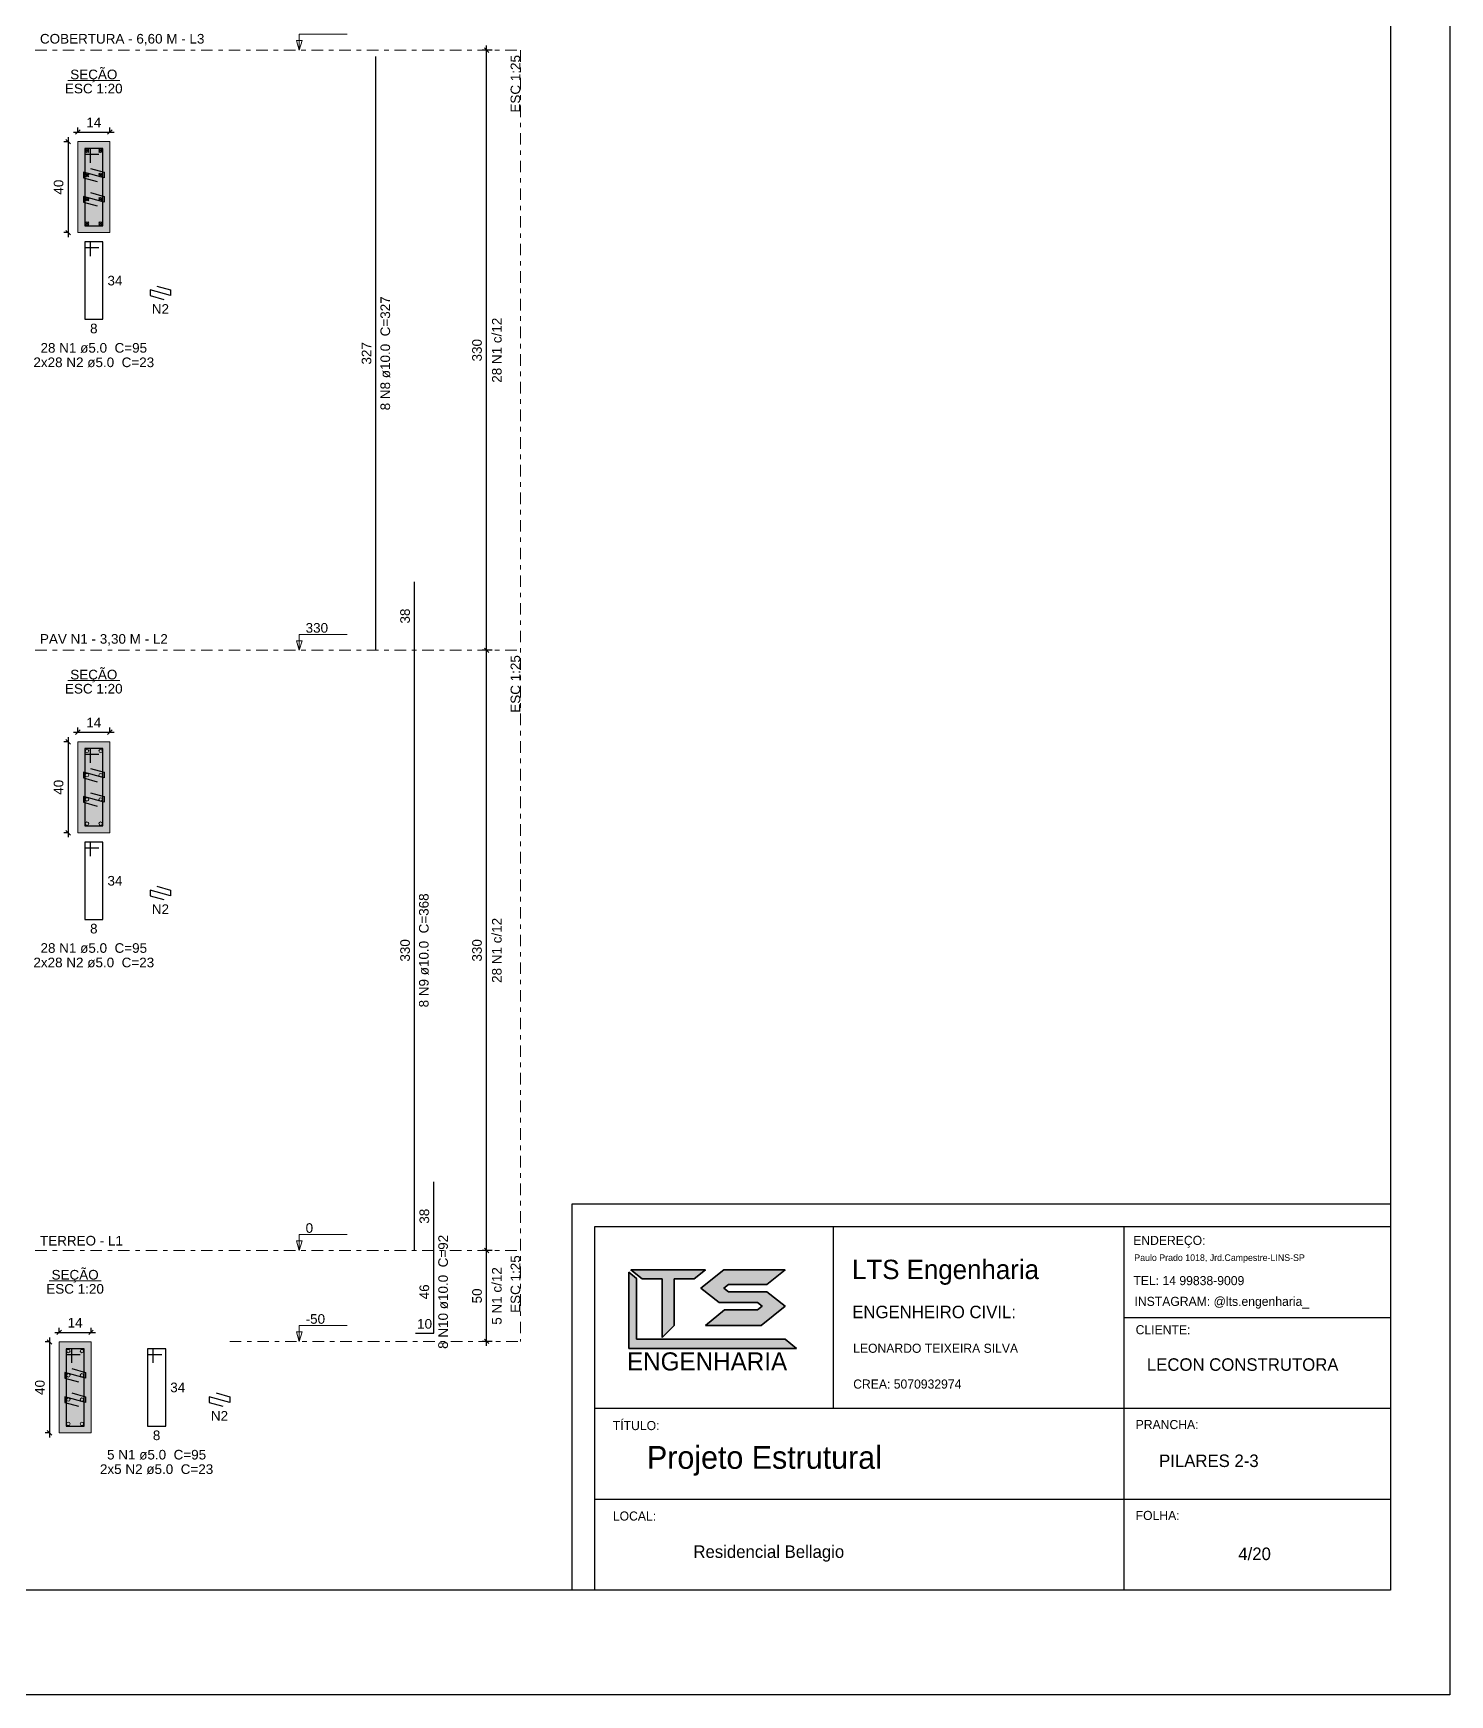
# Model space of a CAD drawing. Header units: millimetres. Extents: x -34 to 951, y -76 to 463.
# Drawn here: x 326.9 to 358.04, y -76.32 to -39.78 of the extents above; entities that cross this region are included whole.
import ezdxf

# ---------------------------------------------------------------- set-up
doc = ezdxf.new("R2010")
doc.units = ezdxf.units.MM
doc.header["$MEASUREMENT"] = 0
doc.linetypes.add('DASHDOT', pattern=[2.54, 1.27, -0.635, 0, -0.635])
doc.linetypes.add('NULL', pattern=[0])
for name, color, linetype, lineweight in [('Descrição da armadura', 7, 'Continuous', 0), ('DT-Barras na forma', 7, 'Continuous', 30), ('DT-Barras no corte', 5, 'Continuous', 5), ('DT-Barras rebatidas', 7, 'Continuous', 30), ('DT-Cotas', 7, 'Continuous', 5), ('DT-Forma', 5, 'Continuous', 5), ('DT-Hachura seção pilares', 252, 'Continuous', 5), ('DT-Pontilhado', 7, 'DASHDOT', 5), ('DT-Textos', 7, 'Continuous', 5), ('Textos armaduras', 7, 'Continuous', 0)]:
    doc.layers.add(name, color=color, linetype=linetype, lineweight=lineweight)
doc.styles.add('Arial', font='arial.ttf')
doc.dimstyles.new('UM_20.000000', dxfattribs={"dimtxt": 0.18, "dimasz": 0.1, "dimexe": 0.1, "dimexo": 0.2, "dimgap": 0, "dimtad": 1, "dimtih": 1, "dimtoh": 1, "dimdec": 1, "dimlfac": 20, "dimzin": 0, "dimdsep": 46, "dimtxsty": 'Standard', "dimcen": 0.09, "dimdle": 0.1, "dimadec": 1, "dimazin": 2, "dimtfac": 1, "dimtdec": 4, "dimtofl": 0, "dimtmove": 0, "dimatfit": 3, "dimfxl": 1, "dimtolj": 1, "dimarcsym": 0})
doc.dimstyles.new('UM_25.000000', dxfattribs={"dimtxt": 0.18, "dimasz": 0.1, "dimexe": 0.1, "dimexo": 0.2, "dimgap": 0, "dimtad": 1, "dimtih": 1, "dimtoh": 1, "dimdec": 1, "dimlfac": 25, "dimzin": 0, "dimdsep": 46, "dimtxsty": 'Standard', "dimcen": 0.09, "dimdle": 0.1, "dimadec": 1, "dimazin": 2, "dimtfac": 1, "dimtdec": 4, "dimtofl": 0, "dimtmove": 0, "dimatfit": 3, "dimfxl": 1, "dimtolj": 1, "dimarcsym": 0})

# ---------------------------------------------------------------- blocks, each defined once
blk = doc.blocks.new('_Oblique')
at = {"color": 0, "linetype": 'ByBlock', "lineweight": -2}
blk.add_line((-0.5, -0.5), (0.5, 0.5), dxfattribs=at)
blk = doc.blocks.new('*D576')
at = {"layer": 'Defpoints', "color": 0, "transparency": 16777216}
for p in [(327.878, -42.163), (327.666, -44.163), (327.878, -44.163)]:
    blk.add_point(p, dxfattribs=at)
at = {"layer": 'DT-Cotas', "color": 0, "lineweight": -2, "transparency": 16777216}
for p, q in [((327.678, -42.163), (327.566, -42.163)), ((327.666, -42.063), (327.666, -44.263)), ((327.678, -44.163), (327.566, -44.163))]:
    blk.add_line(p, q, dxfattribs=at)
at = {"layer": 'DT-Cotas', "color": 0, "lineweight": -2, "transparency": 16777216, "xscale": 0.1, "yscale": 0.1, "zscale": 0.1}
for p, rotation in [((327.666, -42.163), 90), ((327.666, -44.163), 270)]:
    blk.add_blockref('_Oblique', p, dxfattribs=dict(at, rotation=rotation))
at = {"layer": 'DT-Cotas', "color": 7, "transparency": 16777216, "insert": (327.454, -43.163), "char_height": 0.2118, "attachment_point": 5, "rotation": 90, "style": 'Arial'}
blk.add_mtext('\\A1;40', dxfattribs=at)
blk = doc.blocks.new('*D577')
at = {"layer": 'Defpoints', "color": 0, "transparency": 16777216}
for p in [(328.578, -41.951), (327.878, -42.163), (328.578, -42.163)]:
    blk.add_point(p, dxfattribs=at)
at = {"layer": 'DT-Cotas', "color": 0, "lineweight": -2, "transparency": 16777216}
for p, q in [((327.778, -41.951), (328.678, -41.951)), ((327.878, -41.963), (327.878, -41.851)), ((328.578, -41.963), (328.578, -41.851))]:
    blk.add_line(p, q, dxfattribs=at)
at = {"layer": 'DT-Cotas', "color": 0, "lineweight": -2, "transparency": 16777216, "xscale": 0.1, "yscale": 0.1, "zscale": 0.1, "rotation": 180}
blk.add_blockref('_Oblique', (327.878, -41.951), dxfattribs=at)
at = {"layer": 'DT-Cotas', "color": 0, "lineweight": -2, "transparency": 16777216, "xscale": 0.1, "yscale": 0.1, "zscale": 0.1}
blk.add_blockref('_Oblique', (328.578, -41.951), dxfattribs=at)
at = {"layer": 'DT-Cotas', "color": 7, "transparency": 16777216, "insert": (328.228, -41.739), "char_height": 0.2118, "attachment_point": 5, "rotation": 0.0057, "style": 'Arial'}
blk.add_mtext('\\A1;14', dxfattribs=at)
blk = doc.blocks.new('*D578')
at = {"layer": 'Defpoints', "color": 0, "transparency": 16777216}
for p in [(336.866, -40.15), (337.184, -40.15), (337.184, -53.35)]:
    blk.add_point(p, dxfattribs=at)
at = {"layer": 'DT-Cotas', "color": 0, "lineweight": -2, "transparency": 16777216}
for p, q in [((336.984, -40.15), (336.766, -40.15)), ((336.866, -53.45), (336.866, -40.05)), ((336.984, -53.35), (336.766, -53.35))]:
    blk.add_line(p, q, dxfattribs=at)
at = {"layer": 'DT-Cotas', "color": 0, "lineweight": -2, "transparency": 16777216, "xscale": 0.1, "yscale": 0.1, "zscale": 0.1}
for p, rotation in [((336.866, -40.15), 90), ((336.866, -53.35), 270)]:
    blk.add_blockref('_Oblique', p, dxfattribs=dict(at, rotation=rotation))
at = {"layer": 'DT-Cotas', "color": 7, "transparency": 16777216, "insert": (336.655, -46.75), "char_height": 0.2118, "attachment_point": 5, "rotation": 90, "style": 'Arial'}
blk.add_mtext('\\A1;330', dxfattribs=at)
blk = doc.blocks.new('*D579')
at = {"layer": 'Defpoints', "color": 0, "transparency": 16777216}
for p in [(336.866, -40.15), (337.184, -40.15), (337.184, -53.35)]:
    blk.add_point(p, dxfattribs=at)
at = {"layer": 'DT-Cotas', "color": 0, "lineweight": -2, "transparency": 16777216}
for p, q in [((336.984, -40.15), (336.766, -40.15)), ((336.866, -53.45), (336.866, -40.05)), ((336.984, -53.35), (336.766, -53.35))]:
    blk.add_line(p, q, dxfattribs=at)
at = {"layer": 'DT-Cotas', "color": 0, "lineweight": -2, "transparency": 16777216, "xscale": 0.1, "yscale": 0.1, "zscale": 0.1}
for p, rotation in [((336.866, -40.15), 90), ((336.866, -53.35), 270)]:
    blk.add_blockref('_Oblique', p, dxfattribs=dict(at, rotation=rotation))
blk = doc.blocks.new('*D580')
at = {"layer": 'Defpoints', "color": 0, "transparency": 16777216}
for p in [(327.878, -55.363), (327.666, -57.363), (327.878, -57.363)]:
    blk.add_point(p, dxfattribs=at)
at = {"layer": 'DT-Cotas', "color": 0, "lineweight": -2, "transparency": 16777216}
for p, q in [((327.678, -55.363), (327.566, -55.363)), ((327.666, -55.263), (327.666, -57.463)), ((327.678, -57.363), (327.566, -57.363))]:
    blk.add_line(p, q, dxfattribs=at)
at = {"layer": 'DT-Cotas', "color": 0, "lineweight": -2, "transparency": 16777216, "xscale": 0.1, "yscale": 0.1, "zscale": 0.1}
for p, rotation in [((327.666, -55.363), 90), ((327.666, -57.363), 270)]:
    blk.add_blockref('_Oblique', p, dxfattribs=dict(at, rotation=rotation))
at = {"layer": 'DT-Cotas', "color": 7, "transparency": 16777216, "insert": (327.454, -56.363), "char_height": 0.2118, "attachment_point": 5, "rotation": 90, "style": 'Arial'}
blk.add_mtext('\\A1;40', dxfattribs=at)
blk = doc.blocks.new('*D581')
at = {"layer": 'Defpoints', "color": 0, "transparency": 16777216}
for p in [(328.578, -55.151), (327.878, -55.363), (328.578, -55.363)]:
    blk.add_point(p, dxfattribs=at)
at = {"layer": 'DT-Cotas', "color": 0, "lineweight": -2, "transparency": 16777216}
for p, q in [((327.778, -55.151), (328.678, -55.151)), ((327.878, -55.163), (327.878, -55.051)), ((328.578, -55.163), (328.578, -55.051))]:
    blk.add_line(p, q, dxfattribs=at)
at = {"layer": 'DT-Cotas', "color": 0, "lineweight": -2, "transparency": 16777216, "xscale": 0.1, "yscale": 0.1, "zscale": 0.1, "rotation": 180}
blk.add_blockref('_Oblique', (327.878, -55.151), dxfattribs=at)
at = {"layer": 'DT-Cotas', "color": 0, "lineweight": -2, "transparency": 16777216, "xscale": 0.1, "yscale": 0.1, "zscale": 0.1}
blk.add_blockref('_Oblique', (328.578, -55.151), dxfattribs=at)
at = {"layer": 'DT-Cotas', "color": 7, "transparency": 16777216, "insert": (328.228, -54.939), "char_height": 0.2118, "attachment_point": 5, "rotation": 0.0057, "style": 'Arial'}
blk.add_mtext('\\A1;14', dxfattribs=at)
blk = doc.blocks.new('*D582')
at = {"layer": 'Defpoints', "color": 0, "transparency": 16777216}
for p in [(336.866, -53.35), (337.184, -53.35), (337.184, -66.55)]:
    blk.add_point(p, dxfattribs=at)
at = {"layer": 'DT-Cotas', "color": 0, "lineweight": -2, "transparency": 16777216}
for p, q in [((336.984, -53.35), (336.766, -53.35)), ((336.866, -66.65), (336.866, -53.25)), ((336.984, -66.55), (336.766, -66.55))]:
    blk.add_line(p, q, dxfattribs=at)
at = {"layer": 'DT-Cotas', "color": 0, "lineweight": -2, "transparency": 16777216, "xscale": 0.1, "yscale": 0.1, "zscale": 0.1}
for p, rotation in [((336.866, -53.35), 90), ((336.866, -66.55), 270)]:
    blk.add_blockref('_Oblique', p, dxfattribs=dict(at, rotation=rotation))
at = {"layer": 'DT-Cotas', "color": 7, "transparency": 16777216, "insert": (336.655, -59.95), "char_height": 0.2118, "attachment_point": 5, "rotation": 90, "style": 'Arial'}
blk.add_mtext('\\A1;330', dxfattribs=at)
blk = doc.blocks.new('*D583')
at = {"layer": 'Defpoints', "color": 0, "transparency": 16777216}
for p in [(336.866, -53.35), (337.184, -53.35), (337.184, -66.55)]:
    blk.add_point(p, dxfattribs=at)
at = {"layer": 'DT-Cotas', "color": 0, "lineweight": -2, "transparency": 16777216}
for p, q in [((336.984, -53.35), (336.766, -53.35)), ((336.866, -66.65), (336.866, -53.25)), ((336.984, -66.55), (336.766, -66.55))]:
    blk.add_line(p, q, dxfattribs=at)
at = {"layer": 'DT-Cotas', "color": 0, "lineweight": -2, "transparency": 16777216, "xscale": 0.1, "yscale": 0.1, "zscale": 0.1}
for p, rotation in [((336.866, -53.35), 90), ((336.866, -66.55), 270)]:
    blk.add_blockref('_Oblique', p, dxfattribs=dict(at, rotation=rotation))
blk = doc.blocks.new('*D584')
at = {"layer": 'Defpoints', "color": 0, "transparency": 16777216}
for p in [(327.467, -68.563), (327.255, -70.563), (327.467, -70.563)]:
    blk.add_point(p, dxfattribs=at)
at = {"layer": 'DT-Cotas', "color": 0, "lineweight": -2, "transparency": 16777216}
for p, q in [((327.267, -68.563), (327.155, -68.563)), ((327.255, -68.463), (327.255, -70.663)), ((327.267, -70.563), (327.155, -70.563))]:
    blk.add_line(p, q, dxfattribs=at)
at = {"layer": 'DT-Cotas', "color": 0, "lineweight": -2, "transparency": 16777216, "xscale": 0.1, "yscale": 0.1, "zscale": 0.1}
for p, rotation in [((327.255, -68.563), 90), ((327.255, -70.563), 270)]:
    blk.add_blockref('_Oblique', p, dxfattribs=dict(at, rotation=rotation))
at = {"layer": 'DT-Cotas', "color": 7, "transparency": 16777216, "insert": (327.043, -69.563), "char_height": 0.2118, "attachment_point": 5, "rotation": 90, "style": 'Arial'}
blk.add_mtext('\\A1;40', dxfattribs=at)
blk = doc.blocks.new('*D585')
at = {"layer": 'Defpoints', "color": 0, "transparency": 16777216}
for p in [(327.467, -68.563), (328.167, -68.351), (328.167, -68.563)]:
    blk.add_point(p, dxfattribs=at)
at = {"layer": 'DT-Cotas', "color": 0, "lineweight": -2, "transparency": 16777216}
for p, q in [((327.467, -68.363), (327.467, -68.251)), ((328.167, -68.363), (328.167, -68.251)), ((327.367, -68.351), (328.267, -68.351))]:
    blk.add_line(p, q, dxfattribs=at)
at = {"layer": 'DT-Cotas', "color": 0, "lineweight": -2, "transparency": 16777216, "xscale": 0.1, "yscale": 0.1, "zscale": 0.1, "rotation": 180}
blk.add_blockref('_Oblique', (327.467, -68.351), dxfattribs=at)
at = {"layer": 'DT-Cotas', "color": 0, "lineweight": -2, "transparency": 16777216, "xscale": 0.1, "yscale": 0.1, "zscale": 0.1}
blk.add_blockref('_Oblique', (328.167, -68.351), dxfattribs=at)
at = {"layer": 'DT-Cotas', "color": 7, "transparency": 16777216, "insert": (327.817, -68.139), "char_height": 0.2118, "attachment_point": 5, "rotation": 0.0057, "style": 'Arial'}
blk.add_mtext('\\A1;14', dxfattribs=at)
blk = doc.blocks.new('*D586')
at = {"layer": 'Defpoints', "color": 0, "transparency": 16777216}
for p in [(336.866, -66.55), (337.184, -66.55), (337.184, -68.55)]:
    blk.add_point(p, dxfattribs=at)
at = {"layer": 'DT-Cotas', "color": 0, "lineweight": -2, "transparency": 16777216}
for p, q in [((336.866, -68.65), (336.866, -66.45)), ((336.984, -66.55), (336.766, -66.55)), ((336.984, -68.55), (336.766, -68.55))]:
    blk.add_line(p, q, dxfattribs=at)
at = {"layer": 'DT-Cotas', "color": 0, "lineweight": -2, "transparency": 16777216, "xscale": 0.1, "yscale": 0.1, "zscale": 0.1}
for p, rotation in [((336.866, -66.55), 90), ((336.866, -68.55), 270)]:
    blk.add_blockref('_Oblique', p, dxfattribs=dict(at, rotation=rotation))
at = {"layer": 'DT-Cotas', "color": 7, "transparency": 16777216, "insert": (336.655, -67.55), "char_height": 0.2118, "attachment_point": 5, "rotation": 90, "style": 'Arial'}
blk.add_mtext('\\A1;50', dxfattribs=at)
blk = doc.blocks.new('*D587')
at = {"layer": 'Defpoints', "color": 0, "transparency": 16777216}
for p in [(336.866, -66.55), (337.184, -66.55), (337.184, -68.55)]:
    blk.add_point(p, dxfattribs=at)
at = {"layer": 'DT-Cotas', "color": 0, "lineweight": -2, "transparency": 16777216}
for p, q in [((336.866, -68.65), (336.866, -66.45)), ((336.984, -66.55), (336.766, -66.55)), ((336.984, -68.55), (336.766, -68.55))]:
    blk.add_line(p, q, dxfattribs=at)
at = {"layer": 'DT-Cotas', "color": 0, "lineweight": -2, "transparency": 16777216, "xscale": 0.1, "yscale": 0.1, "zscale": 0.1}
for p, rotation in [((336.866, -66.55), 90), ((336.866, -68.55), 270)]:
    blk.add_blockref('_Oblique', p, dxfattribs=dict(at, rotation=rotation))

msp = doc.modelspace()

# ---------------------------------------------------------------- hatches: boundary and pattern name
h = msp.add_hatch(color=7)
h.dxf.hatch_style = 1
h.paths.add_polyline_path([(340.1612, -67.1635), (339.9937, -67.0294), (339.9937, -68.7049), (343.6799, -68.7049), (343.4285, -68.5039), (340.1612, -68.5039)])
h.paths.add_polyline_path([(340.9906, -67.1758), (341.4262, -67.1758), (341.6775, -66.9747), (341.5938, -66.9747), (340.0355, -66.9747), (340.2868, -67.1758), (340.7225, -67.1758), (340.7225, -68.4652), (340.9906, -68.1971)])
h.paths.add_polyline_path([(342.1829, -67.4575), (342.082, -67.3768), (342.1829, -67.2961), (343.0267, -67.2961), (343.4285, -66.9747), (342.082, -66.9747), (341.5793, -67.3768), (341.9811, -67.6983), (342.825, -67.6983), (342.9259, -67.779), (342.825, -67.8597), (342.0993, -67.8597), (341.6775, -68.1971), (342.9059, -68.1971), (343.4285, -67.779), (343.0267, -67.4575)])
at = {"layer": 'DT-Hachura seção pilares', "linetype": 'Continuous'}
for points in [[(327.8777, -44.1626), (327.8777, -44.1626), (328.5777, -44.1626), (328.5777, -42.1626), (327.8777, -42.1626), (327.8777, -44.1626)], [(327.8777, -57.3626), (327.8777, -57.3626), (328.5777, -57.3626), (328.5777, -55.3626), (327.8777, -55.3626), (327.8777, -57.3626)], [(327.4669, -70.5626), (327.4669, -70.5626), (328.1669, -70.5626), (328.1669, -68.5626), (327.4669, -68.5626), (327.4669, -70.5626)]]:
    msp.add_hatch(color=252, dxfattribs=at).paths.add_polyline_path(points)

# ---------------------------------------------------------------- linework, layer by layer
at = {"color": 7}
for p, q in [((358.0445, 42.5775), (358.0445, -76.3225)), ((356.7445, 40.2775), (356.7445, -74.0225)), ((338.7445, -65.5225), (356.7445, -65.5225)), ((338.7445, -66.0225), (338.7445, -65.5225)), ((338.7445, -74.0225), (338.7445, -66.0225)), ((339.2445, -74.0225), (339.2445, -66.0225)), ((339.2445, -66.0225), (356.7445, -66.0225)), ((344.4945, -70.0225), (344.4945, -66.0225)), ((350.8784, -66.0225), (350.8784, -74.0225)), ((356.7445, -66.0225), (356.7445, -74.0225)), ((339.9937, -67.0294), (339.9937, -68.7049)), ((340.1612, -67.1635), (339.9937, -67.0294)), ((339.9937, -67.0294), (339.9937, -68.7049)), ((340.0355, -66.9747), (340.2868, -67.1758)), ((341.6775, -66.9747), (340.0355, -66.9747)), ((340.1612, -68.5039), (340.1612, -67.1635)), ((340.2868, -67.1758), (340.7225, -67.1758)), ((340.7225, -67.1758), (340.7225, -68.4652)), ((340.9906, -68.1971), (340.9906, -67.1758)), ((340.9906, -67.1758), (341.4262, -67.1758)), ((341.4262, -67.1758), (341.6775, -66.9747)), ((342.082, -66.9747), (341.5793, -67.3768)), ((343.4285, -66.9747), (342.082, -66.9747)), ((343.0267, -67.2961), (343.4285, -66.9747)), ((341.5793, -67.3768), (341.9811, -67.6983)), ((342.082, -67.3768), (342.1829, -67.2961)), ((342.1829, -67.4575), (342.082, -67.3768)), ((342.1829, -67.2961), (343.0267, -67.2961)), ((343.0267, -67.4575), (342.1829, -67.4575)), ((343.4285, -67.779), (343.0267, -67.4575)), ((342.0993, -67.8597), (341.6775, -68.1971)), ((341.9811, -67.6983), (342.825, -67.6983)), ((342.825, -67.8597), (342.0993, -67.8597)), ((342.825, -67.6983), (342.9259, -67.779)), ((342.9259, -67.779), (342.825, -67.8597)), ((342.9059, -68.1971), (343.4285, -67.779)), ((340.7225, -68.4652), (340.9906, -68.1971)), ((341.6775, -68.1971), (342.9059, -68.1971)), ((350.8784, -68.0225), (356.7445, -68.0225)), ((343.4285, -68.5039), (340.1612, -68.5039)), ((343.6799, -68.7049), (343.4285, -68.5039)), ((339.9937, -68.7049), (343.6799, -68.7049)), ((339.2445, -70.0225), (356.7445, -70.0225)), ((339.2445, -72.0225), (356.7445, -72.0225)), ((356.7445, -74.0225), (275.2445, -74.0225)), ((356.7445, -74.0225), (339.2445, -74.0225)), ((356.7445, -74.0225), (339.2445, -74.0225)), ((358.0445, -76.3225), (273.9445, -76.3225))]:
    msp.add_line(p, q, dxfattribs=at)
for points in [[(340.1612, -68.5039), (343.4285, -68.5039), (343.6799, -68.7049), (339.9937, -68.7049), (339.9937, -67.0294), (340.1612, -67.1635)], [(339.9937, -68.7049), (343.6799, -68.7049), (343.4285, -68.5039), (340.1612, -68.5039), (340.1612, -67.1635), (339.9937, -67.0294)], [(340.7225, -67.1758), (340.2868, -67.1758), (340.0355, -66.9747), (341.5938, -66.9747), (341.6775, -66.9747), (341.4262, -67.1758), (340.9906, -67.1758), (340.9906, -68.1971), (340.7225, -68.4652)], [(340.2868, -67.1758), (340.7225, -67.1758), (340.7225, -68.4652), (340.9906, -68.1971), (340.9906, -67.1758), (341.4262, -67.1758), (341.6775, -66.9747), (340.0355, -66.9747)], [(342.082, -67.3768), (342.1829, -67.2961), (343.0267, -67.2961), (343.4285, -66.9747), (342.082, -66.9747), (341.5793, -67.3768), (341.9811, -67.6983), (342.825, -67.6983), (342.9259, -67.779), (342.825, -67.8597), (342.0993, -67.8597), (341.6775, -68.1971), (342.9059, -68.1971), (343.4285, -67.779), (343.0267, -67.4575), (342.1829, -67.4575), (343.0267, -67.4575), (343.4285, -67.779), (342.9059, -68.1971), (341.6775, -68.1971), (342.0993, -67.8597), (342.825, -67.8597), (342.9259, -67.779), (342.825, -67.6983), (341.9811, -67.6983), (341.5793, -67.3768), (342.082, -66.9747), (343.4285, -66.9747), (343.0267, -67.2961), (342.1829, -67.2961), (342.082, -67.3768), (342.1829, -67.4575)]]:
    msp.add_lwpolyline(points, close=True, dxfattribs=at)
at = {"layer": 'DT-Barras na forma'}
for points in [[(328.1527, -42.6251), (328.1527, -42.3126), (328.0277, -42.3126), (328.0277, -44.0126), (328.4277, -44.0126), (328.4277, -42.3126), (328.0277, -42.3126), (328.0277, -42.4376), (328.3402, -42.4376)], [(328.1516, -42.7498), (328.4527, -42.8334), (328.4527, -42.9584), (328.0027, -42.8334), (328.0027, -42.9584), (328.3038, -43.042)], [(328.1516, -43.2831), (328.4527, -43.3667), (328.4527, -43.4917), (328.0027, -43.3667), (328.0027, -43.4917), (328.3038, -43.5754)], [(328.1527, -55.8251), (328.1527, -55.5126), (328.0277, -55.5126), (328.0277, -57.2126), (328.4277, -57.2126), (328.4277, -55.5126), (328.0277, -55.5126), (328.0277, -55.6376), (328.3402, -55.6376)], [(328.1516, -55.9498), (328.4527, -56.0334), (328.4527, -56.1584), (328.0027, -56.0334), (328.0027, -56.1584), (328.3038, -56.242)], [(328.1516, -56.4831), (328.4527, -56.5667), (328.4527, -56.6917), (328.0027, -56.5667), (328.0027, -56.6917), (328.3038, -56.7754)], [(327.7419, -69.0251), (327.7419, -68.7126), (327.6169, -68.7126), (327.6169, -70.4126), (328.0169, -70.4126), (328.0169, -68.7126), (327.6169, -68.7126), (327.6169, -68.8376), (327.9294, -68.8376)], [(327.7408, -69.1498), (328.0419, -69.2334), (328.0419, -69.3584), (327.5919, -69.2334), (327.5919, -69.3584), (327.893, -69.442)], [(327.7408, -69.6831), (328.0419, -69.7667), (328.0419, -69.8917), (327.5919, -69.7667), (327.5919, -69.8917), (327.893, -69.9754)]]:
    msp.add_lwpolyline(points, dxfattribs=at)
at = {"layer": 'DT-Barras no corte'}
for p, q in [((328.0402, -42.4001), (328.1152, -42.3251)), ((328.0402, -42.3251), (328.1152, -42.4001)), ((328.3402, -42.4001), (328.4152, -42.3251)), ((328.3402, -42.3251), (328.4152, -42.4001)), ((328.0402, -42.9334), (328.1152, -42.8584)), ((328.0402, -42.8584), (328.1152, -42.9334)), ((328.3402, -42.9334), (328.4152, -42.8584)), ((328.3402, -42.8584), (328.4152, -42.9334)), ((328.0402, -43.4667), (328.1152, -43.3917)), ((328.0402, -43.3917), (328.1152, -43.4667)), ((328.3402, -43.4667), (328.4152, -43.3917)), ((328.3402, -43.3917), (328.4152, -43.4667)), ((328.0402, -44.0001), (328.1152, -43.9251)), ((328.0402, -43.9251), (328.1152, -44.0001)), ((328.3402, -44.0001), (328.4152, -43.9251)), ((328.3402, -43.9251), (328.4152, -44.0001))]:
    msp.add_line(p, q, dxfattribs=at)
for centre in [(328.0777, -42.3626), (328.3777, -42.3626), (328.0777, -42.8959), (328.3777, -42.8959), (328.0777, -43.4292), (328.3777, -43.4292), (328.0777, -43.9626), (328.3777, -43.9626), (328.0777, -55.5626), (328.3777, -55.5626), (328.0777, -56.0959), (328.3777, -56.0959), (328.0777, -56.6292), (328.3777, -56.6292), (328.0777, -57.1626), (328.3777, -57.1626), (327.6669, -68.7626), (327.9669, -68.7626), (327.6669, -69.2959), (327.9669, -69.2959), (327.6669, -69.8292), (327.9669, -69.8292), (327.6669, -70.3626), (327.9669, -70.3626)]:
    msp.add_circle(centre, 0.0375, dxfattribs=at)
at = {"layer": 'DT-Barras rebatidas'}
for points in [[(334.4307, -53.3505), (334.4307, -40.2865)], [(328.1527, -44.681), (328.1527, -44.3685), (328.0277, -44.3685), (328.0277, -46.0685), (328.4277, -46.0685), (328.4277, -44.3685), (328.0277, -44.3685), (328.0277, -44.4935), (328.3402, -44.4935)], [(329.6162, -45.339), (329.9173, -45.4226), (329.9173, -45.5476), (329.4673, -45.4226), (329.4673, -45.5476), (329.7684, -45.6313)], [(335.2779, -66.5505), (335.2779, -53.3505), (335.2779, -51.8437)], [(328.1527, -57.881), (328.1527, -57.5685), (328.0277, -57.5685), (328.0277, -59.2685), (328.4277, -59.2685), (328.4277, -57.5685), (328.0277, -57.5685), (328.0277, -57.6935), (328.3402, -57.6935)], [(329.6162, -58.539), (329.9173, -58.6226), (329.9173, -58.7476), (329.4673, -58.6226), (329.4673, -58.7476), (329.7684, -58.8313)], [(335.3015, -68.3705), (335.7015, -68.3705), (335.7015, -66.5505), (335.7015, -65.0437)], [(329.5338, -69.0251), (329.5338, -68.7126), (329.4088, -68.7126), (329.4088, -70.4126), (329.8088, -70.4126), (329.8088, -68.7126), (329.4088, -68.7126), (329.4088, -68.8376), (329.7213, -68.8376)], [(330.9148, -69.6831), (331.2159, -69.7667), (331.2159, -69.8917), (330.7659, -69.7667), (330.7659, -69.8917), (331.067, -69.9754)]]:
    msp.add_lwpolyline(points, dxfattribs=at)
at = {"layer": 'DT-Forma'}
for points in [[(327.8777, -44.1626), (328.5777, -44.1626), (328.5777, -42.1626), (327.8777, -42.1626), (327.8777, -44.1626)], [(327.8777, -57.3626), (328.5777, -57.3626), (328.5777, -55.3626), (327.8777, -55.3626), (327.8777, -57.3626)], [(327.4669, -70.5626), (328.1669, -70.5626), (328.1669, -68.5626), (327.4669, -68.5626), (327.4669, -70.5626)]]:
    msp.add_lwpolyline(points, close=True, dxfattribs=at)
at = {"layer": 'DT-Pontilhado', "ltscale": 0.2}
for p, q in [((326.9374, -40.1505), (337.6077, -40.1505)), ((337.6077, -40.1505), (337.6077, -68.5505)), ((326.9374, -53.3505), (337.6077, -53.3505)), ((326.9374, -66.5505), (337.6077, -66.5505)), ((331.2159, -68.5505), (337.6077, -68.5505))]:
    msp.add_line(p, q, dxfattribs=at)
at = {"layer": 'DT-Textos'}
for p, q in [((327.6555, -40.8176), (328.7999, -40.8176)), ((327.6555, -54.0176), (328.7999, -54.0176)), ((327.2446, -67.2176), (328.3891, -67.2176))]:
    msp.add_line(p, q, dxfattribs=at)
for points in [[(332.7453, -40.1505), (332.8089, -39.9387), (332.6818, -39.9387), (332.7453, -40.1505), (332.7453, -39.8005), (333.7953, -39.8005)], [(332.7453, -53.3505), (332.8089, -53.1387), (332.6818, -53.1387), (332.7453, -53.3505), (332.7453, -53.0005), (333.7953, -53.0005)], [(332.7453, -66.5505), (332.8089, -66.3387), (332.6818, -66.3387), (332.7453, -66.5505), (332.7453, -66.2005), (333.7953, -66.2005)], [(332.7453, -68.5505), (332.8089, -68.3387), (332.6818, -68.3387), (332.7453, -68.5505), (332.7453, -68.2005), (333.7953, -68.2005)]]:
    msp.add_lwpolyline(points, dxfattribs=at)

# ---------------------------------------------------------------- texts
at = {"color": 7}
for s, height, p in [('ENDEREÇO:', 0.2, (351.0836, -66.4286)), ('LTS Engenharia', 0.425339, (344.9008, -67.18)), ('Paulo Prado 1018, Jrd.Campestre-LINS-SP', 0.144994, (351.1067, -66.7805)), ('TEL: 14 99838-9009', 0.2, (351.0878, -67.3132)), ('INSTAGRAM: @lts.engenharia_', 0.2, (351.1122, -67.7699)), ('ENGENHEIRO CIVIL:', 0.275339, (344.9054, -68.0404)), ('CLIENTE:', 0.2, (351.1379, -68.3935)), ('LEONARDO TEIXEIRA SILVA', 0.2, (344.9256, -68.8012)), ('ENGENHARIA', 0.39848, (339.9515, -69.1903)), ('LECON CONSTRUTORA', 0.275339, (351.384, -69.1972)), ('CREA: 5070932974', 0.2, (344.9266, -69.5883)), ('TÍTULO:', 0.2, (339.6413, -70.5013)), ('PRANCHA:', 0.2, (351.1379, -70.4789)), ('Projeto Estrutural', 0.5, (340.3917, -71.3518)), ('PILARES 2-3', 0.275339, (351.6526, -71.3134)), ('LOCAL:', 0.2, (339.6413, -72.4911)), ('FOLHA:', 0.2, (351.1379, -72.4782)), ('Residencial Bellagio', 0.275339, (341.4126, -73.3125)), ('4/20', 0.27534, (353.3948, -73.3601))]:
    msp.add_text(s, height=height, dxfattribs=at).set_placement(p)
at = {"layer": 'Descrição da armadura', "linetype": 'NULL', "char_height": 0.2118, "attachment_point": 8, "rotation": 90.00021, "line_spacing_factor": 0.9, "style": 'Arial'}
for s, insert, width in [('8 N8 ø10.0  C=327', (334.7485, -46.8184), 5.015721), ('28 N1 c/12', (337.1981, -46.7505), 2.90156), ('8 N9 ø10.0  C=368', (335.5955, -59.9504), 5.015721), ('28 N1 c/12', (337.1981, -59.9505), 2.90156), ('8 N10 ø10.0  C=92', (336.0195, -67.4604), 5.015721), ('5 N1 c/12', (337.1981, -67.5505), 2.57256)]:
    msp.add_mtext(s, dxfattribs=dict(at, insert=insert, width=width))
at = {"layer": 'Descrição da armadura', "linetype": 'NULL', "char_height": 0.2118, "attachment_point": 8, "line_spacing_factor": 0.9, "style": 'Arial'}
for s, insert, width in [('N2', (329.6924, -45.9485), 0.756475), ('28 N1 ø5.0  C=95', (328.2274, -46.8095), 4.686721), ('2x28 N2 ø5.0  C=23', (328.2274, -47.1275), 5.351789), ('N2', (329.6924, -59.1485), 0.756475), ('28 N1 ø5.0  C=95', (328.2274, -60.0095), 4.686721), ('2x28 N2 ø5.0  C=23', (328.2274, -60.3275), 5.351789), ('N2', (330.9914, -70.2935), 0.756475), ('2x5 N2 ø5.0  C=23', (329.6084, -71.4715), 5.022789), ('5 N1 ø5.0  C=95', (329.6084, -71.1535), 4.35772)]:
    msp.add_mtext(s, dxfattribs=dict(at, insert=insert, width=width))
at = {"layer": 'DT-Textos', "linetype": 'NULL', "char_height": 0.2118, "line_spacing_factor": 0.798, "style": 'Arial'}
for s, insert, width, attachment_point in [('COBERTURA - 6,60 M - L3', (327.0434, -40.0445), 7.234455, 7), ('SEÇÃO', (328.2274, -40.8554), 2.072476, 8), ('ESC 1:20', (328.2274, -41.1035), 2.532883, 8), ('330', (332.8854, -52.9655), 0.987001, 7), ('PAV N1 - 3,30 M - L2', (327.0434, -53.2445), 5.623355, 7), ('SEÇÃO', (328.2274, -54.0554), 2.072476, 8), ('ESC 1:20', (328.2274, -54.3035), 2.532883, 8), ('0', (332.8854, -66.1655), 0.329, 7), ('TERREO - L1', (327.0434, -66.4445), 3.650321, 7), ('SEÇÃO', (327.8164, -67.2554), 2.072476, 8), ('ESC 1:20', (327.8164, -67.5035), 2.532883, 8), ('-50', (332.8854, -68.1655), 0.854949, 7)]:
    msp.add_mtext(s, dxfattribs=dict(at, insert=insert, width=width, attachment_point=attachment_point))
at = {"layer": 'DT-Textos', "linetype": 'NULL', "char_height": 0.2118, "width": 2.532883, "attachment_point": 9, "rotation": 90.00021, "line_spacing_factor": 0.798, "style": 'Arial'}
for insert in [(337.6075, -40.2564), (337.6075, -53.4564), (337.6075, -66.6564)]:
    msp.add_mtext('ESC 1:25', dxfattribs=dict(at, insert=insert))
at = {"layer": 'Textos armaduras', "linetype": 'NULL', "char_height": 0.2118, "line_spacing_factor": 0.9, "style": 'Arial'}
for s, insert, width, attachment_point in [('34', (328.5277, -45.1126), 1.058001, 1), ('8', (328.2277, -46.1658), 0.729, 2), ('34', (328.5277, -58.3126), 1.058001, 1), ('8', (328.2277, -59.3658), 0.729, 2), ('10', (335.5015, -68.2732), 1.058001, 8), ('34', (329.9088, -69.4567), 1.058001, 1), ('8', (329.6088, -70.5099), 0.729, 2)]:
    msp.add_mtext(s, dxfattribs=dict(at, insert=insert, width=width, attachment_point=attachment_point))
at = {"layer": 'Textos armaduras', "linetype": 'NULL', "char_height": 0.2118, "attachment_point": 8, "rotation": 90.00021, "line_spacing_factor": 0.9, "style": 'Arial'}
for s, insert, width in [('327', (334.3334, -46.8185), 1.387001), ('38', (335.1806, -52.5971), 1.058001), ('330', (335.1806, -59.9505), 1.387001), ('38', (335.6042, -65.7971), 1.058001), ('46', (335.6042, -67.4605), 1.058001)]:
    msp.add_mtext(s, dxfattribs=dict(at, insert=insert, width=width))

# ---------------------------------------------------------------- dimensions: what is measured, and where the dimension line sits
at = {"layer": 'DT-Cotas'}
for base, p1, p2, dimstyle, override, picture, middle in [((336.8664, -40.1505), (337.1841, -53.3505), (337.1841, -40.1505), 'UM_25.000000', {"dimtxt": 0.2118, "dimasz": 0.1, "dimexe": 0.1, "dimexo": 0.2, "dimtad": 1, "dimtih": 0, "dimtoh": 0, "dimdec": 1, "dimlfac": 25, "dimzin": 8, "dimtxsty": 'Arial', "dimblk": 'Oblique', "dimblk1": 'Oblique', "dimblk2": 'Oblique', "dimsah": 1, "dimdle": 0.1, "dimse1": 0, "dimse2": 0, "dimclrt": 7, "dimadec": 1, "dimazin": 3, "dimtmove": 2, "dimldrblk": 'Oblique'}, '*D578', (336.6546, -46.7505)), ((327.6659, -44.1626), (327.8777, -42.1626), (327.8777, -44.1626), 'UM_20.000000', {"dimtxt": 0.2118, "dimasz": 0.1, "dimexe": 0.1, "dimexo": 0.2, "dimtad": 1, "dimtih": 0, "dimtoh": 0, "dimdec": 1, "dimlfac": 20, "dimzin": 8, "dimtxsty": 'Arial', "dimblk": 'Oblique', "dimblk1": 'Oblique', "dimblk2": 'Oblique', "dimsah": 1, "dimdle": 0.1, "dimse1": 0, "dimse2": 0, "dimclrt": 7, "dimadec": 1, "dimazin": 3, "dimtmove": 2, "dimldrblk": 'Oblique'}, '*D576', (327.4541, -43.1626)), ((336.8664, -53.3505), (337.1841, -66.5505), (337.1841, -53.3505), 'UM_25.000000', {"dimtxt": 0.2118, "dimasz": 0.1, "dimexe": 0.1, "dimexo": 0.2, "dimtad": 1, "dimtih": 0, "dimtoh": 0, "dimdec": 1, "dimlfac": 25, "dimzin": 8, "dimtxsty": 'Arial', "dimblk": 'Oblique', "dimblk1": 'Oblique', "dimblk2": 'Oblique', "dimsah": 1, "dimdle": 0.1, "dimse1": 0, "dimse2": 0, "dimclrt": 7, "dimadec": 1, "dimazin": 3, "dimtmove": 2, "dimldrblk": 'Oblique'}, '*D582', (336.6546, -59.9505)), ((327.6659, -57.3626), (327.8777, -55.3626), (327.8777, -57.3626), 'UM_20.000000', {"dimtxt": 0.2118, "dimasz": 0.1, "dimexe": 0.1, "dimexo": 0.2, "dimtad": 1, "dimtih": 0, "dimtoh": 0, "dimdec": 1, "dimlfac": 20, "dimzin": 8, "dimtxsty": 'Arial', "dimblk": 'Oblique', "dimblk1": 'Oblique', "dimblk2": 'Oblique', "dimsah": 1, "dimdle": 0.1, "dimse1": 0, "dimse2": 0, "dimclrt": 7, "dimadec": 1, "dimazin": 3, "dimtmove": 2, "dimldrblk": 'Oblique'}, '*D580', (327.4541, -56.3626)), ((336.8664, -66.5505), (337.1841, -68.5505), (337.1841, -66.5505), 'UM_25.000000', {"dimtxt": 0.2118, "dimasz": 0.1, "dimexe": 0.1, "dimexo": 0.2, "dimtad": 1, "dimtih": 0, "dimtoh": 0, "dimdec": 1, "dimlfac": 25, "dimzin": 8, "dimtxsty": 'Arial', "dimblk": 'Oblique', "dimblk1": 'Oblique', "dimblk2": 'Oblique', "dimsah": 1, "dimdle": 0.1, "dimse1": 0, "dimse2": 0, "dimclrt": 7, "dimadec": 1, "dimazin": 3, "dimtmove": 2, "dimldrblk": 'Oblique'}, '*D586', (336.6546, -67.5505)), ((327.2551, -70.5626), (327.4669, -68.5626), (327.4669, -70.5626), 'UM_20.000000', {"dimtxt": 0.2118, "dimasz": 0.1, "dimexe": 0.1, "dimexo": 0.2, "dimtad": 1, "dimtih": 0, "dimtoh": 0, "dimdec": 1, "dimlfac": 20, "dimzin": 8, "dimtxsty": 'Arial', "dimblk": 'Oblique', "dimblk1": 'Oblique', "dimblk2": 'Oblique', "dimsah": 1, "dimdle": 0.1, "dimse1": 0, "dimse2": 0, "dimclrt": 7, "dimadec": 1, "dimazin": 3, "dimtmove": 2, "dimldrblk": 'Oblique'}, '*D584', (327.0433, -69.5626))]:
    dim = msp.add_linear_dim(base=base, p1=p1, p2=p2, angle=90, dimstyle=dimstyle, override=override, dxfattribs=at)
    dim.commit()
    dim.dimension.update_dxf_attribs({"geometry": picture, "text_midpoint": middle, "dimtype": 160, "text_rotation": 90})
for base, p1, p2, picture, middle in [((336.8664, -40.1505), (337.1841, -53.3505), (337.1841, -40.1505), '*D579', (336.7605, -46.7505)), ((336.8664, -53.3505), (337.1841, -66.5505), (337.1841, -53.3505), '*D583', (336.7605, -59.9505)), ((336.8664, -66.5505), (337.1841, -68.5505), (337.1841, -66.5505), '*D587', (336.7605, -67.5505))]:
    dim = msp.add_linear_dim(base=base, p1=p1, p2=p2, angle=90, text=' ', dimstyle='UM_25.000000', override={"dimtxt": 0.2118, "dimasz": 0.1, "dimexe": 0.1, "dimexo": 0.2, "dimtad": 1, "dimtih": 0, "dimtoh": 0, "dimdec": 1, "dimlfac": 25, "dimzin": 8, "dimtxsty": 'Arial', "dimblk": 'Oblique', "dimblk1": 'Oblique', "dimblk2": 'Oblique', "dimsah": 1, "dimdle": 0.1, "dimse1": 0, "dimse2": 0, "dimclrt": 256, "dimadec": 1, "dimazin": 3, "dimtmove": 2, "dimldrblk": 'Oblique'}, dxfattribs=at)
    dim.commit()
    dim.dimension.update_dxf_attribs({"geometry": picture, "text_midpoint": middle, "dimtype": 160, "text_rotation": 90})
for base, p1, p2, picture, middle in [((328.5777, -41.9508), (327.8777, -42.1626), (328.5777, -42.1626), '*D577', (328.2277, -41.739)), ((328.5777, -55.1508), (327.8777, -55.3626), (328.5777, -55.3626), '*D581', (328.2277, -54.939)), ((328.1669, -68.3508), (327.4669, -68.5626), (328.1669, -68.5626), '*D585', (327.8169, -68.139))]:
    dim = msp.add_linear_dim(base=base, p1=p1, p2=p2, dimstyle='UM_20.000000', override={"dimtxt": 0.2118, "dimasz": 0.1, "dimexe": 0.1, "dimexo": 0.2, "dimtad": 1, "dimtih": 0, "dimtoh": 0, "dimdec": 1, "dimlfac": 20, "dimzin": 8, "dimtxsty": 'Arial', "dimblk": 'Oblique', "dimblk1": 'Oblique', "dimblk2": 'Oblique', "dimsah": 1, "dimdle": 0.1, "dimse1": 0, "dimse2": 0, "dimclrt": 7, "dimadec": 1, "dimazin": 3, "dimtmove": 2, "dimldrblk": 'Oblique'}, dxfattribs=at)
    dim.commit()
    dim.dimension.update_dxf_attribs({"geometry": picture, "text_midpoint": middle, "dimtype": 160, "text_rotation": 0.00573})

doc.saveas('drawing.dxf')
